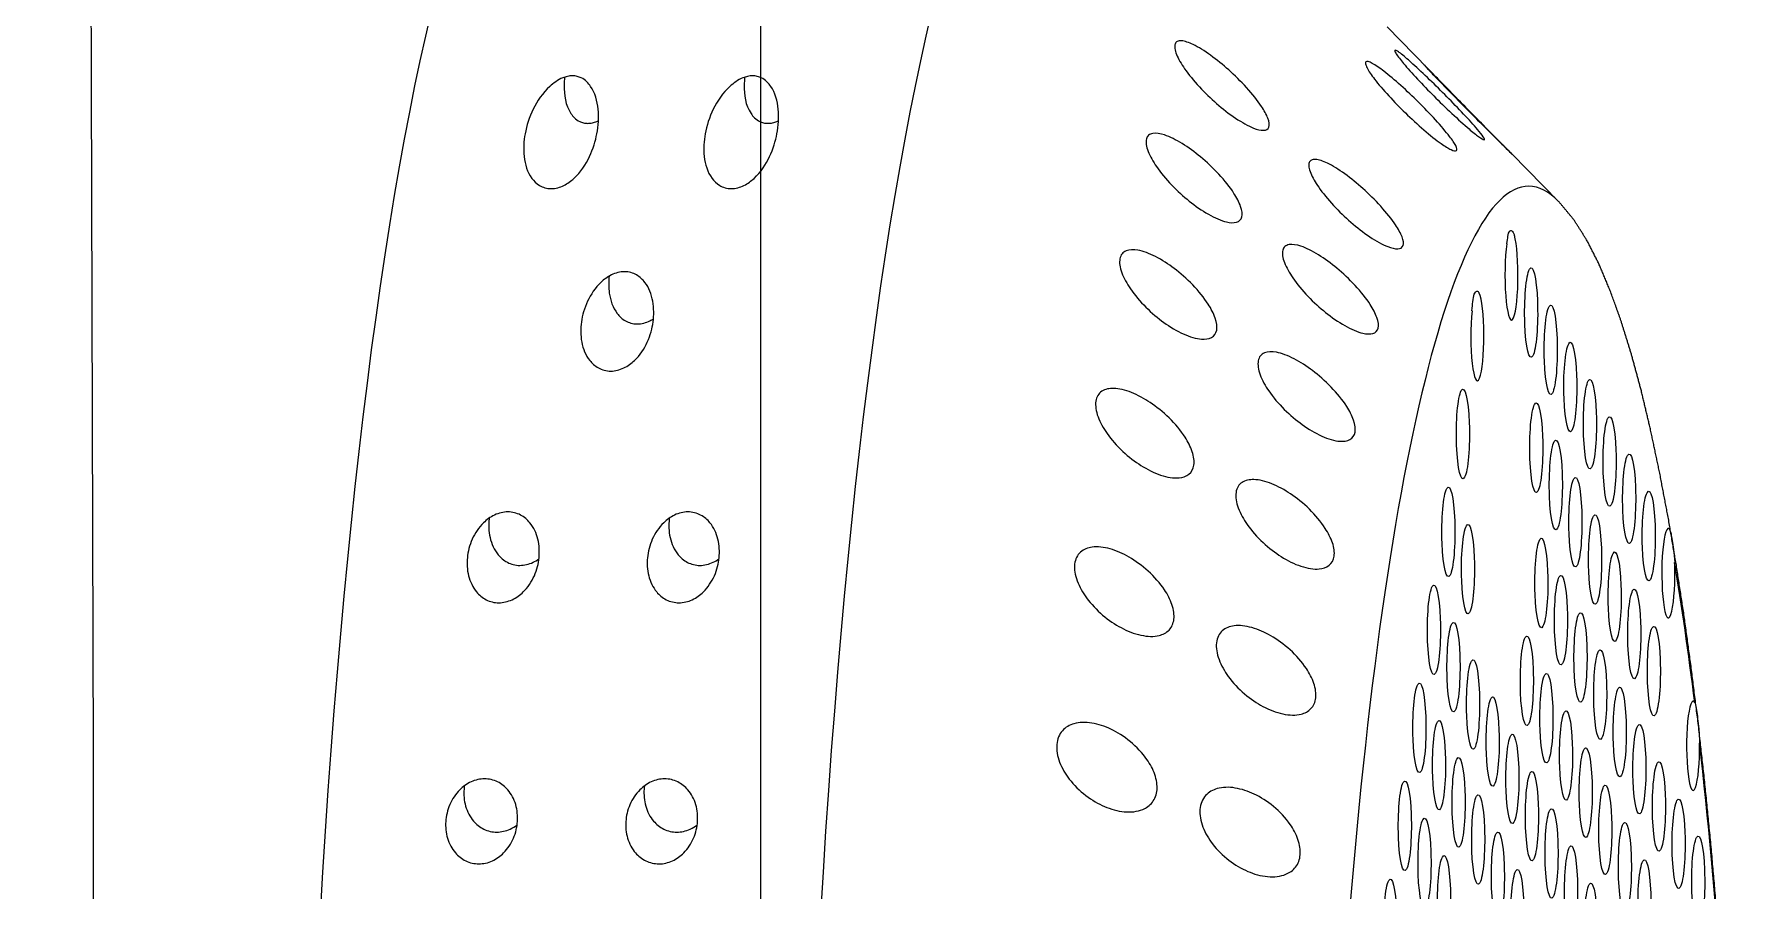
# Model space of a CAD drawing. Extents: x 398 to 509, y 623 to 780.
# Drawn here: x 423.106 to 424.849, y 690.344 to 691.215 of the extents above; entities that cross this region are included whole.
import ezdxf

# ---------------------------------------------------------------- set-up
doc = ezdxf.new("R2010")
doc.units = 0
doc.header["$MEASUREMENT"] = 0
doc.layers.add('1', color=4, linetype='Continuous')
doc.layers.add('JET', color=3, linetype='Continuous')

# ---------------------------------------------------------------- blocks, each defined once
blk = doc.blocks.new('SUCTION')
at = {"layer": '1'}
for p, q in [((-0.4728, -1.3603), (-0.4244, -1.408)), ((-0.3377, -1.4934), (-0.2956, -1.5349))]:
    blk.add_line(p, q, dxfattribs=at)
for centre, major_axis, start_param, end_param in [((0.5106, 0.0668), (-0.0289, 1.8748), 3.141593, 6.283185), ((0.0017, 0.059), (-0.0289, 1.8748), 3.141593, 6.283185), ((-0.4641, 0.0518), (-0.022, 1.427), 2.994561, 6.430217)]:
    blk.add_ellipse(centre, major_axis=major_axis, ratio=0.145722, start_param=start_param, end_param=end_param, dxfattribs=at)
at = {"layer": '1', "color": 3}
for centre, major_axis, start_param, end_param in [((-0.4786, 0.0515), (-0.0215, 1.3915), 1.410939, 2.237983), ((-0.5169, -0.6224), (0.0007, -0.0455), 0.253665, 6.53685), ((-0.313, -0.6234), (0.0007, -0.0455), 0.253665, 6.53685), ((-0.4421, -0.6353), (0.0007, -0.0455), 0.253665, 6.53685), ((-0.5711, -0.6471), (0.0007, -0.0455), 0.253665, 6.53685), ((-0.4963, -0.66), (0.0007, -0.0455), 0.253665, 6.53685), ((-0.3673, -0.6481), (0.0007, -0.0455), 0.253665, 6.53685), ((-0.6254, -0.6718), (0.0007, -0.0455), 0.253665, 6.53685), ((-0.4216, -0.6728), (0.0007, -0.0455), 0.253665, 6.53685), ((-0.5506, -0.6846), (0.0007, -0.0455), 0.253665, 6.53685), ((-0.3468, -0.6857), (0.0007, -0.0455), 0.253665, 6.53685), ((-0.6049, -0.7093), (0.0007, -0.0455), 0.253665, 6.53685), ((-0.4758, -0.6975), (0.0007, -0.0455), 0.253665, 6.53685), ((-0.401, -0.7104), (0.0007, -0.0455), 0.253665, 6.53685), ((-0.5301, -0.7222), (0.0007, -0.0455), 0.253665, 6.53685), ((-0.3262, -0.7232), (0.0007, -0.0455), 0.253665, 6.53685), ((-0.5843, -0.7469), (0.0007, -0.0455), 0.253665, 6.53685), ((-0.4553, -0.7351), (0.0007, -0.0455), 0.253665, 6.53685), ((-0.5096, -0.7598), (0.0007, -0.0455), 0.253665, 6.53685), ((-0.3805, -0.7479), (0.0007, -0.0455), 0.253665, 6.53685), ((-0.4348, -0.7726), (0.0007, -0.0455), 0.253665, 6.53685), ((-0.5638, -0.7845), (0.0007, -0.0455), 0.253665, 6.53685), ((-0.489, -0.7973), (0.0007, -0.0455), 0.253665, 6.53685), ((-0.36, -0.7855), (0.0007, -0.0455), 0.253665, 6.53685), ((-0.6181, -0.8091), (0.0007, -0.0455), 6.025162, 11.05551), ((-0.4142, -0.8102), (0.0007, -0.0455), 0.253665, 6.53685), ((-0.5433, -0.822), (0.0007, -0.0455), 0.253665, 6.53685), ((-0.4685, -0.8349), (0.0007, -0.0455), 0.253665, 6.53685), ((-0.3395, -0.823), (0.0007, -0.0455), 0.253665, 6.53685), ((-0.3937, -0.8477), (0.0007, -0.0455), 0.253665, 6.53685), ((-0.5228, -0.8596), (0.0007, -0.0455), 0.253665, 6.53685), ((-0.577, -0.8843), (0.0007, -0.0455), 0.253665, 6.53685), ((-0.448, -0.8724), (0.0007, -0.0455), 0.253665, 6.53685), ((-0.3732, -0.8853), (0.0007, -0.0455), 0.253665, 6.53685), ((-0.4786, 0.0515), (-0.0215, 1.3915), 2.276318, 2.419801), ((-0.5022, -0.8971), (0.0007, -0.0455), 0.253665, 6.53685), ((-0.5565, -0.9218), (0.0007, -0.0455), 0.253665, 6.53685), ((-0.4817, -0.9347), (0.0007, -0.0455), 0.253665, 6.53685), ((-0.3527, -0.9228), (0.0007, -0.0455), 0.253665, 6.53685), ((-0.536, -0.9594), (0.0007, -0.0455), 0.253665, 6.53685), ((-0.4612, -0.9722), (0.0007, -0.0455), 0.253665, 6.53685), ((-0.5902, -0.9841), (0.0007, -0.0455), 6.20698, 11.237328), ((-0.3864, -0.9851), (0.0007, -0.0455), 0.253665, 6.53685), ((-0.5155, -0.9969), (0.0007, -0.0455), 0.253665, 6.53685), ((-0.5697, -1.0216), (0.0007, -0.0455), 0.253665, 6.53685), ((-0.3659, -1.0226), (0.0007, -0.0455), 0.253665, 6.53685), ((-0.4949, -1.0345), (0.0007, -0.0455), 0.253665, 6.53685), ((-0.5492, -1.0592), (0.0007, -0.0455), 0.253665, 6.53685), ((-0.4744, -1.072), (0.0007, -0.0455), 0.253665, 6.53685), ((-0.5287, -1.0967), (0.0007, -0.0455), 0.253665, 6.53685), ((-0.4539, -1.1096), (0.0007, -0.0455), 0.253665, 6.53685), ((-0.3791, -1.1224), (0.0007, -0.0455), 0.253665, 6.53685), ((-0.5081, -1.1343), (0.0007, -0.0455), 0.253665, 6.53685), ((-0.4876, -1.1718), (0.0007, -0.0455), 0.253665, 6.53685), ((-0.4671, -1.2094), (0.0007, -0.0455), 0.253665, 6.53685), ((-0.3923, -1.2222), (0.0007, -0.0455), 0.970993, 6.001341), ((-0.4466, -1.2469), (0.0007, -0.0455), 0.253665, 6.53685), ((-0.426, -1.2845), (0.0007, -0.0455), 0.789174, 5.819522)]:
    blk.add_ellipse(centre, major_axis=major_axis, ratio=0.145722, start_param=start_param, end_param=end_param, dxfattribs=at)
at = {"layer": '1'}
blk.add_open_spline([(-0.6826, 0.2881), (-0.6831, 0.2145), (-0.6829, 0.1403), (-0.6822, 0.066), (-0.6809, -0.0084), (-0.679, -0.0826), (-0.6766, -0.1565), (-0.6736, -0.2298), (-0.67, -0.3023), (-0.6659, -0.3738), (-0.6613, -0.4441), (-0.6561, -0.513), (-0.6505, -0.5804), (-0.6443, -0.646), (-0.6377, -0.7097), (-0.6306, -0.7713), (-0.6231, -0.8306), (-0.6151, -0.8875), (-0.6068, -0.9418), (-0.598, -0.9934), (-0.5889, -1.0422), (-0.5794, -1.088), (-0.5696, -1.1307), (-0.5595, -1.1704), (-0.549, -1.2068), (-0.5381, -1.24), (-0.5268, -1.27), (-0.515, -1.2969), (-0.5024, -1.3208), (-0.4886, -1.3418), (-0.4728, -1.3603)], degree=1, dxfattribs=at)
at = {"layer": '1', "color": 3}
for points, knots in [([(-0.1671, -0.6745), (-0.1608, -0.6771), (-0.1542, -0.6808), (-0.1416, -0.6901), (-0.1357, -0.6957), (-0.127, -0.7068), (-0.1233, -0.7127), (-0.1196, -0.7219), (-0.1187, -0.725), (-0.1176, -0.731), (-0.1174, -0.734), (-0.1178, -0.7395), (-0.1184, -0.7421), (-0.1202, -0.7468), (-0.1215, -0.749), (-0.1262, -0.7544), (-0.1305, -0.7568), (-0.1402, -0.7597), (-0.1465, -0.76), (-0.1596, -0.758), (-0.1664, -0.7559), (-0.179, -0.7501), (-0.186, -0.7459), (-0.1989, -0.7356), (-0.2049, -0.7294), (-0.2128, -0.7183), (-0.2158, -0.7131), (-0.2197, -0.7024), (-0.2206, -0.6969), (-0.2199, -0.6874), (-0.2184, -0.683), (-0.2132, -0.6761), (-0.2097, -0.6737), (-0.2007, -0.6698), (-0.1942, -0.6689), (-0.1806, -0.67), (-0.1735, -0.6719), (-0.1671, -0.6745)], [0, 0, 0, 0, 0.023389, 0.023389, 0.0467779, 0.0467779, 0.0659746, 0.0659746, 0.0755729, 0.0755729, 0.0851712, 0.0851712, 0.0947696, 0.0947696, 0.1043679, 0.1043679, 0.1235645, 0.1235645, 0.1469535, 0.1469535, 0.1703425, 0.1703425, 0.1947513, 0.1947513, 0.2191601, 0.2191601, 0.2357472, 0.2357472, 0.2523342, 0.2523342, 0.2689213, 0.2689213, 0.2855084, 0.2855084, 0.3099172, 0.3099172, 0.334326, 0.334326, 0.334326, 0.334326]), ([(0.4272, -0.7594), (0.4227, -0.7594), (0.418, -0.7584), (0.4098, -0.7545), (0.4062, -0.7516), (0.3997, -0.7444), (0.3969, -0.7392), (0.3934, -0.728), (0.3928, -0.722), (0.3934, -0.711), (0.3946, -0.7051), (0.3992, -0.6939), (0.4025, -0.6886), (0.4097, -0.6812), (0.4136, -0.6782), (0.4224, -0.6741), (0.4271, -0.6729), (0.4362, -0.6728), (0.4409, -0.6738), (0.4492, -0.6776), (0.4528, -0.6805), (0.4593, -0.6877), (0.4622, -0.6929), (0.4657, -0.704), (0.4663, -0.7099), (0.4657, -0.7209), (0.4645, -0.7269), (0.4598, -0.7382), (0.4564, -0.7435), (0.4491, -0.751), (0.4452, -0.754), (0.4365, -0.7581), (0.4318, -0.7593), (0.4272, -0.7594)], [0, 0, 0, 0, 0.0137694, 0.0137694, 0.0275389, 0.0275389, 0.045875, 0.045875, 0.0642111, 0.0642111, 0.0822466, 0.0822466, 0.1002822, 0.1002822, 0.114005, 0.114005, 0.1277279, 0.1277279, 0.1414507, 0.1414507, 0.1551736, 0.1551736, 0.1732091, 0.1732091, 0.1912446, 0.1912446, 0.2095807, 0.2095807, 0.2279168, 0.2279168, 0.2416863, 0.2416863, 0.2554557, 0.2554557, 0.2554557, 0.2554557]), ([(0.6104, -0.7565), (0.6058, -0.7566), (0.6012, -0.7556), (0.5929, -0.7517), (0.5893, -0.7488), (0.5829, -0.7416), (0.58, -0.7364), (0.5766, -0.7252), (0.5759, -0.7192), (0.5765, -0.7082), (0.5777, -0.7022), (0.5823, -0.6911), (0.5857, -0.6858), (0.5929, -0.6784), (0.5968, -0.6754), (0.6055, -0.6712), (0.6103, -0.6701), (0.6193, -0.67), (0.624, -0.6709), (0.6323, -0.6748), (0.636, -0.6777), (0.6425, -0.6849), (0.6453, -0.6901), (0.6488, -0.7012), (0.6494, -0.7071), (0.6489, -0.7181), (0.6476, -0.7241), (0.6429, -0.7354), (0.6395, -0.7407), (0.6323, -0.7482), (0.6284, -0.7512), (0.6197, -0.7553), (0.6149, -0.7565), (0.6104, -0.7565)], [0, 0, 0, 0, 0.0137694, 0.0137694, 0.0275389, 0.0275389, 0.045875, 0.045875, 0.0642111, 0.0642111, 0.0822466, 0.0822466, 0.1002822, 0.1002822, 0.114005, 0.114005, 0.1277279, 0.1277279, 0.1414507, 0.1414507, 0.1551736, 0.1551736, 0.1732091, 0.1732091, 0.1912446, 0.1912446, 0.2095807, 0.2095807, 0.2279168, 0.2279168, 0.2416863, 0.2416863, 0.2554557, 0.2554557, 0.2554557, 0.2554557]), ([(0.4477, -0.7519), (0.4478, -0.7508), (0.4479, -0.7497), (0.4483, -0.7431), (0.4477, -0.737), (0.4443, -0.7257), (0.4415, -0.7204), (0.435, -0.7131), (0.4314, -0.7102), (0.4232, -0.7063), (0.4185, -0.7053), (0.4095, -0.7055), (0.4047, -0.7066), (0.3979, -0.7099), (0.3955, -0.7114), (0.3934, -0.7131)], [0.06228793, 0.06228793, 0.06228793, 0.06228793, 0.06587176, 0.06587176, 0.08466047, 0.08466047, 0.10344918, 0.10344918, 0.11715342, 0.11715342, 0.13085765, 0.13085765, 0.14456189, 0.14456189, 0.15250533, 0.15250533, 0.15250533, 0.15250533]), ([(0.6308, -0.749), (0.6309, -0.7479), (0.631, -0.7469), (0.6314, -0.7402), (0.6309, -0.7342), (0.6275, -0.7229), (0.6246, -0.7176), (0.6181, -0.7103), (0.6145, -0.7074), (0.6063, -0.7035), (0.6017, -0.7025), (0.5926, -0.7027), (0.5879, -0.7038), (0.581, -0.7071), (0.5787, -0.7086), (0.5765, -0.7102)], [0.06228793, 0.06228793, 0.06228793, 0.06228793, 0.06587176, 0.06587176, 0.08466047, 0.08466047, 0.10344918, 0.10344918, 0.11715342, 0.11715342, 0.13085765, 0.13085765, 0.14456189, 0.14456189, 0.15250533, 0.15250533, 0.15250533, 0.15250533]), ([(-0.0204, -0.7382), (-0.0142, -0.7408), (-0.0075, -0.7445), (0.0051, -0.7538), (0.011, -0.7594), (0.0197, -0.7705), (0.0234, -0.7764), (0.027, -0.7856), (0.0279, -0.7886), (0.029, -0.7947), (0.0292, -0.7976), (0.0288, -0.8032), (0.0282, -0.8058), (0.0264, -0.8105), (0.0251, -0.8126), (0.0204, -0.8181), (0.0162, -0.8205), (0.0065, -0.8234), (0.0002, -0.8236), (-0.0129, -0.8217), (-0.0197, -0.8196), (-0.0323, -0.8138), (-0.0393, -0.8096), (-0.0522, -0.7993), (-0.0582, -0.7931), (-0.0662, -0.782), (-0.0692, -0.7768), (-0.0731, -0.7661), (-0.074, -0.7606), (-0.0733, -0.7511), (-0.0717, -0.7467), (-0.0666, -0.7398), (-0.063, -0.7373), (-0.054, -0.7334), (-0.0475, -0.7326), (-0.0339, -0.7337), (-0.0268, -0.7356), (-0.0204, -0.7382)], [0, 0, 0, 0, 0.0233552, 0.0233552, 0.0467103, 0.0467103, 0.0658795, 0.0658795, 0.0754641, 0.0754641, 0.0850487, 0.0850487, 0.0946332, 0.0946332, 0.1042178, 0.1042178, 0.123387, 0.123387, 0.1467421, 0.1467421, 0.1700973, 0.1700973, 0.1945396, 0.1945396, 0.2189818, 0.2189818, 0.2355966, 0.2355966, 0.2522113, 0.2522113, 0.2688261, 0.2688261, 0.2854408, 0.2854408, 0.3098831, 0.3098831, 0.3343253, 0.3343253, 0.3343253, 0.3343253]), ([(-0.6191, -0.8532), (-0.6193, -0.8529), (-0.6194, -0.8525), (-0.6202, -0.8506), (-0.6206, -0.8483), (-0.6214, -0.8429), (-0.6218, -0.84), (-0.6227, -0.8336), (-0.6231, -0.83), (-0.6241, -0.8216), (-0.6245, -0.8168), (-0.6247, -0.812)], [-0.10333223, -0.10333223, -0.10333223, -0.10333223, -0.09981809, -0.09981809, -0.08531374, -0.08531374, -0.07331614, -0.07331614, -0.06095866, -0.06095866, -0.0463084, -0.0463084, -0.0463084, -0.0463084]), ([(-0.18, -0.8424), (-0.1739, -0.8455), (-0.1673, -0.8498), (-0.1548, -0.86), (-0.1491, -0.866), (-0.1405, -0.8774), (-0.137, -0.8833), (-0.1335, -0.8923), (-0.1326, -0.8953), (-0.1317, -0.901), (-0.1315, -0.9038), (-0.132, -0.9088), (-0.1327, -0.9112), (-0.1346, -0.9153), (-0.1359, -0.9171), (-0.1407, -0.9215), (-0.145, -0.9232), (-0.1548, -0.9246), (-0.1611, -0.924), (-0.1742, -0.9205), (-0.1809, -0.9176), (-0.1935, -0.9106), (-0.2003, -0.9059), (-0.2131, -0.8947), (-0.219, -0.8882), (-0.2267, -0.877), (-0.2296, -0.8718), (-0.2333, -0.8614), (-0.234, -0.8563), (-0.2332, -0.8475), (-0.2315, -0.8437), (-0.2262, -0.838), (-0.2227, -0.8361), (-0.2136, -0.8336), (-0.2071, -0.8337), (-0.1935, -0.8364), (-0.1865, -0.8391), (-0.18, -0.8424)], [0, 0, 0, 0, 0.023389, 0.023389, 0.0467779, 0.0467779, 0.0659746, 0.0659746, 0.0755729, 0.0755729, 0.0851712, 0.0851712, 0.0947696, 0.0947696, 0.1043679, 0.1043679, 0.1235645, 0.1235645, 0.1469535, 0.1469535, 0.1703425, 0.1703425, 0.1947513, 0.1947513, 0.2191601, 0.2191601, 0.2357472, 0.2357472, 0.2523342, 0.2523342, 0.2689213, 0.2689213, 0.2855084, 0.2855084, 0.3099172, 0.3099172, 0.334326, 0.334326, 0.334326, 0.334326]), ([(-0.0345, -0.9202), (-0.0283, -0.9233), (-0.0217, -0.9276), (-0.0094, -0.9378), (-0.0036, -0.9438), (0.0049, -0.9552), (0.0085, -0.9611), (0.012, -0.9701), (0.0128, -0.973), (0.0138, -0.9788), (0.0139, -0.9815), (0.0134, -0.9866), (0.0128, -0.9889), (0.0108, -0.993), (0.0095, -0.9948), (0.0047, -0.9993), (0.0004, -1.0009), (-0.0093, -1.0023), (-0.0156, -1.0018), (-0.0287, -0.9983), (-0.0354, -0.9954), (-0.048, -0.9884), (-0.0548, -0.9837), (-0.0676, -0.9725), (-0.0735, -0.966), (-0.0812, -0.9548), (-0.0841, -0.9495), (-0.0878, -0.9392), (-0.0886, -0.934), (-0.0877, -0.9253), (-0.0861, -0.9214), (-0.0808, -0.9157), (-0.0772, -0.9138), (-0.0681, -0.9114), (-0.0616, -0.9115), (-0.048, -0.9142), (-0.0409, -0.9169), (-0.0345, -0.9202)], [0, 0, 0, 0, 0.0233552, 0.0233552, 0.0467103, 0.0467103, 0.0658795, 0.0658795, 0.0754641, 0.0754641, 0.0850487, 0.0850487, 0.0946332, 0.0946332, 0.1042178, 0.1042178, 0.123387, 0.123387, 0.1467421, 0.1467421, 0.1700973, 0.1700973, 0.1945396, 0.1945396, 0.2189818, 0.2189818, 0.2355966, 0.2355966, 0.2522113, 0.2522113, 0.2688261, 0.2688261, 0.2854408, 0.2854408, 0.3098831, 0.3098831, 0.3343253, 0.3343253, 0.3343253, 0.3343253]), ([(0.4077, -1.031), (0.4054, -1.0311), (0.4032, -1.0308), (0.3988, -1.0298), (0.3967, -1.029), (0.3909, -1.0261), (0.3876, -1.0233), (0.3812, -1.0156), (0.3784, -1.0099), (0.3752, -0.9976), (0.3748, -0.9911), (0.3757, -0.9792), (0.3772, -0.9727), (0.3824, -0.9605), (0.3861, -0.9547), (0.3938, -0.9469), (0.3977, -0.9439), (0.4062, -0.9398), (0.4109, -0.9386), (0.4199, -0.9385), (0.4244, -0.9395), (0.4323, -0.9434), (0.4357, -0.9462), (0.4422, -0.9538), (0.445, -0.9595), (0.4483, -0.9716), (0.4487, -0.978), (0.4477, -0.9899), (0.4462, -0.9965), (0.4408, -1.0089), (0.437, -1.0148), (0.4292, -1.0226), (0.4254, -1.0255), (0.4191, -1.0287), (0.4168, -1.0295), (0.4123, -1.0307), (0.41, -1.031), (0.4077, -1.031)], [0, 0, 0, 0, 0.0068896, 0.0068896, 0.0137791, 0.0137791, 0.0275583, 0.0275583, 0.0493984, 0.0493984, 0.0712384, 0.0712384, 0.0924883, 0.0924883, 0.1137382, 0.1137382, 0.1274079, 0.1274079, 0.1410777, 0.1410777, 0.1547474, 0.1547474, 0.1684171, 0.1684171, 0.189667, 0.189667, 0.2109169, 0.2109169, 0.2327569, 0.2327569, 0.254597, 0.254597, 0.2683762, 0.2683762, 0.2752657, 0.2752657, 0.2821553, 0.2821553, 0.2821553, 0.2821553]), ([(0.5908, -1.0282), (0.5886, -1.0282), (0.5863, -1.028), (0.582, -1.027), (0.5799, -1.0262), (0.574, -1.0233), (0.5708, -1.0204), (0.5643, -1.0128), (0.5615, -1.007), (0.5583, -0.9948), (0.5579, -0.9882), (0.5589, -0.9763), (0.5603, -0.9699), (0.5655, -0.9577), (0.5692, -0.9518), (0.577, -0.944), (0.5808, -0.9411), (0.5893, -0.937), (0.594, -0.9358), (0.603, -0.9356), (0.6076, -0.9367), (0.6155, -0.9406), (0.6188, -0.9434), (0.6254, -0.951), (0.6282, -0.9567), (0.6314, -0.9688), (0.6318, -0.9752), (0.6308, -0.9871), (0.6293, -0.9937), (0.624, -1.0061), (0.6202, -1.012), (0.6124, -1.0198), (0.6086, -1.0227), (0.6022, -1.0259), (0.6, -1.0267), (0.5954, -1.0278), (0.5931, -1.0282), (0.5908, -1.0282)], [0, 0, 0, 0, 0.0068896, 0.0068896, 0.0137791, 0.0137791, 0.0275583, 0.0275583, 0.0493984, 0.0493984, 0.0712384, 0.0712384, 0.0924883, 0.0924883, 0.1137382, 0.1137382, 0.1274079, 0.1274079, 0.1410777, 0.1410777, 0.1547474, 0.1547474, 0.1684171, 0.1684171, 0.189667, 0.189667, 0.2109169, 0.2109169, 0.2327569, 0.2327569, 0.254597, 0.254597, 0.2683762, 0.2683762, 0.2752657, 0.2752657, 0.2821553, 0.2821553, 0.2821553, 0.2821553]), ([(0.6097, -1.0216), (0.6097, -1.0213), (0.6098, -1.0211), (0.6104, -1.0147), (0.6101, -1.0081), (0.607, -0.9955), (0.6042, -0.9894), (0.5976, -0.9817), (0.5944, -0.9789), (0.5886, -0.976), (0.5866, -0.9752), (0.5823, -0.9742), (0.58, -0.974), (0.5755, -0.9741), (0.5732, -0.9744), (0.5687, -0.9755), (0.5665, -0.9763), (0.5623, -0.9784), (0.5603, -0.9796), (0.5585, -0.9809)], [0.07451048, 0.07451048, 0.07451048, 0.07451048, 0.0754781, 0.0754781, 0.09854089, 0.09854089, 0.12160367, 0.12160367, 0.13525987, 0.13525987, 0.14208797, 0.14208797, 0.14891607, 0.14891607, 0.15574416, 0.15574416, 0.16257226, 0.16257226, 0.16931395, 0.16931395, 0.16931395, 0.16931395]), ([(-0.1963, -0.9949), (-0.1902, -0.9986), (-0.1837, -1.0034), (-0.1714, -1.0144), (-0.1658, -1.0206), (-0.1575, -1.0321), (-0.154, -1.038), (-0.1507, -1.0465), (-0.1499, -1.0494), (-0.1491, -1.0547), (-0.149, -1.0572), (-0.1496, -1.0617), (-0.1503, -1.0637), (-0.1523, -1.0672), (-0.1536, -1.0686), (-0.1585, -1.0719), (-0.1629, -1.0728), (-0.1727, -1.0727), (-0.179, -1.0713), (-0.192, -1.0663), (-0.1987, -1.0627), (-0.2111, -1.0547), (-0.2179, -1.0495), (-0.2304, -1.0376), (-0.2361, -1.031), (-0.2436, -1.0197), (-0.2464, -1.0146), (-0.2499, -1.0048), (-0.2506, -1), (-0.2496, -0.9922), (-0.2478, -0.989), (-0.2424, -0.9846), (-0.2388, -0.9834), (-0.2297, -0.9824), (-0.2232, -0.9833), (-0.2097, -0.9876), (-0.2027, -0.991), (-0.1963, -0.9949)], [0, 0, 0, 0, 0.023389, 0.023389, 0.0467779, 0.0467779, 0.0659746, 0.0659746, 0.0755729, 0.0755729, 0.0851712, 0.0851712, 0.0947696, 0.0947696, 0.1043679, 0.1043679, 0.1235645, 0.1235645, 0.1469535, 0.1469535, 0.1703425, 0.1703425, 0.1947513, 0.1947513, 0.2191601, 0.2191601, 0.2357472, 0.2357472, 0.2523342, 0.2523342, 0.2689213, 0.2689213, 0.2855084, 0.2855084, 0.3099172, 0.3099172, 0.334326, 0.334326, 0.334326, 0.334326]), ([(0.4266, -1.0244), (0.4266, -1.0242), (0.4266, -1.0239), (0.4272, -1.0176), (0.427, -1.0109), (0.4239, -0.9983), (0.4211, -0.9923), (0.4145, -0.9845), (0.4113, -0.9817), (0.4055, -0.9788), (0.4034, -0.9781), (0.3991, -0.9771), (0.3969, -0.9768), (0.3924, -0.9769), (0.3901, -0.9772), (0.3856, -0.9783), (0.3833, -0.9792), (0.3792, -0.9812), (0.3772, -0.9824), (0.3754, -0.9838)], [0.07451048, 0.07451048, 0.07451048, 0.07451048, 0.0754781, 0.0754781, 0.09854089, 0.09854089, 0.12160367, 0.12160367, 0.13525987, 0.13525987, 0.14208797, 0.14208797, 0.14891607, 0.14891607, 0.15574416, 0.15574416, 0.16257226, 0.16257226, 0.16931395, 0.16931395, 0.16931395, 0.16931395]), ([(-0.5901, -1.0294), (-0.5903, -1.0293), (-0.5906, -1.029), (-0.5913, -1.0278), (-0.5918, -1.0262), (-0.5927, -1.0222), (-0.5931, -1.02), (-0.5941, -1.0147), (-0.5946, -1.0117), (-0.5957, -1.0042), (-0.5963, -0.9998), (-0.5965, -0.9951)], [-0.10333581, -0.10333581, -0.10333581, -0.10333581, -0.09774084, -0.09774084, -0.08402044, -0.08402044, -0.07264257, -0.07264257, -0.06085918, -0.06085918, -0.04630941, -0.04630941, -0.04630941, -0.04630941]), ([(-0.0522, -1.0854), (-0.0461, -1.0891), (-0.0396, -1.0939), (-0.0274, -1.1049), (-0.0217, -1.1111), (-0.0135, -1.1226), (-0.01, -1.1285), (-0.0067, -1.137), (-0.0059, -1.1398), (-0.0051, -1.1452), (-0.005, -1.1477), (-0.0056, -1.1522), (-0.0063, -1.1542), (-0.0083, -1.1576), (-0.0096, -1.1591), (-0.0145, -1.1624), (-0.0189, -1.1633), (-0.0286, -1.1632), (-0.0349, -1.1618), (-0.0479, -1.1568), (-0.0546, -1.1533), (-0.067, -1.1452), (-0.0738, -1.14), (-0.0864, -1.1281), (-0.0921, -1.1215), (-0.0996, -1.1102), (-0.1024, -1.1051), (-0.1059, -1.0952), (-0.1066, -1.0905), (-0.1056, -1.0827), (-0.1038, -1.0794), (-0.0984, -1.075), (-0.0948, -1.0738), (-0.0857, -1.0728), (-0.0792, -1.0738), (-0.0656, -1.0781), (-0.0586, -1.0815), (-0.0522, -1.0854)], [0, 0, 0, 0, 0.0233552, 0.0233552, 0.0467103, 0.0467103, 0.0658795, 0.0658795, 0.0754641, 0.0754641, 0.0850487, 0.0850487, 0.0946332, 0.0946332, 0.1042178, 0.1042178, 0.123387, 0.123387, 0.1467421, 0.1467421, 0.1700973, 0.1700973, 0.1945396, 0.1945396, 0.2189818, 0.2189818, 0.2355966, 0.2355966, 0.2522113, 0.2522113, 0.2688261, 0.2688261, 0.2854408, 0.2854408, 0.3098831, 0.3098831, 0.3343253, 0.3343253, 0.3343253, 0.3343253]), ([(-0.2156, -1.1294), (-0.2095, -1.1336), (-0.2031, -1.1388), (-0.1911, -1.1504), (-0.1855, -1.1568), (-0.1775, -1.1682), (-0.1741, -1.1739), (-0.171, -1.182), (-0.1703, -1.1846), (-0.1695, -1.1894), (-0.1695, -1.1916), (-0.1702, -1.1955), (-0.1709, -1.1972), (-0.173, -1.1999), (-0.1744, -1.2009), (-0.1793, -1.2031), (-0.1837, -1.2032), (-0.1935, -1.2016), (-0.1998, -1.1993), (-0.2127, -1.1929), (-0.2193, -1.1888), (-0.2316, -1.1798), (-0.2382, -1.1742), (-0.2505, -1.1618), (-0.2562, -1.1551), (-0.2634, -1.1442), (-0.2661, -1.1392), (-0.2694, -1.13), (-0.27, -1.1258), (-0.2688, -1.1191), (-0.267, -1.1165), (-0.2615, -1.1134), (-0.2579, -1.1129), (-0.2488, -1.1134), (-0.2423, -1.1152), (-0.2288, -1.121), (-0.2219, -1.1251), (-0.2156, -1.1294)], [0, 0, 0, 0, 0.023389, 0.023389, 0.0467779, 0.0467779, 0.0659746, 0.0659746, 0.0755729, 0.0755729, 0.0851712, 0.0851712, 0.0947696, 0.0947696, 0.1043679, 0.1043679, 0.1235645, 0.1235645, 0.1469535, 0.1469535, 0.1703425, 0.1703425, 0.1947513, 0.1947513, 0.2191601, 0.2191601, 0.2357472, 0.2357472, 0.2523342, 0.2523342, 0.2689213, 0.2689213, 0.2855084, 0.2855084, 0.3099172, 0.3099172, 0.334326, 0.334326, 0.334326, 0.334326]), ([(0.476, -1.2742), (0.4737, -1.2742), (0.4715, -1.2739), (0.4674, -1.2729), (0.4655, -1.2721), (0.4602, -1.2691), (0.4573, -1.2664), (0.4508, -1.2582), (0.4482, -1.2516), (0.4454, -1.2376), (0.4453, -1.2303), (0.4469, -1.2171), (0.4487, -1.2099), (0.4547, -1.1962), (0.4589, -1.1895), (0.4675, -1.1812), (0.4711, -1.1784), (0.4773, -1.1753), (0.4795, -1.1745), (0.4839, -1.1733), (0.4862, -1.173), (0.4907, -1.1729), (0.4929, -1.1732), (0.4971, -1.1742), (0.4991, -1.175), (0.5046, -1.1779), (0.5076, -1.1806), (0.5143, -1.1887), (0.517, -1.1952), (0.5198, -1.2089), (0.5198, -1.2159), (0.5182, -1.2292), (0.5163, -1.2365), (0.5099, -1.2506), (0.5056, -1.2574), (0.4969, -1.2658), (0.4934, -1.2686), (0.4872, -1.2717), (0.4851, -1.2726), (0.4806, -1.2738), (0.4784, -1.2741), (0.476, -1.2742)], [0, 0, 0, 0, 0.0069864, 0.0069864, 0.0139728, 0.0139728, 0.0279456, 0.0279456, 0.0559253, 0.0559253, 0.0839051, 0.0839051, 0.1105409, 0.1105409, 0.1371767, 0.1371767, 0.1508496, 0.1508496, 0.1576861, 0.1576861, 0.1645225, 0.1645225, 0.171359, 0.171359, 0.1781955, 0.1781955, 0.1918684, 0.1918684, 0.2185042, 0.2185042, 0.24514, 0.24514, 0.2731197, 0.2731197, 0.3010995, 0.3010995, 0.3150723, 0.3150723, 0.3220587, 0.3220587, 0.3290451, 0.3290451, 0.3290451, 0.3290451]), ([(-0.0732, -1.2311), (-0.0672, -1.2353), (-0.0607, -1.2405), (-0.0488, -1.2521), (-0.0432, -1.2584), (-0.0352, -1.2698), (-0.0318, -1.2755), (-0.0287, -1.2836), (-0.028, -1.2862), (-0.0272, -1.291), (-0.0272, -1.2932), (-0.0279, -1.2971), (-0.0286, -1.2987), (-0.0307, -1.3015), (-0.0321, -1.3025), (-0.037, -1.3047), (-0.0414, -1.3048), (-0.0511, -1.3032), (-0.0574, -1.301), (-0.0703, -1.2946), (-0.0769, -1.2904), (-0.0892, -1.2815), (-0.0959, -1.2758), (-0.1082, -1.2635), (-0.1138, -1.2568), (-0.1211, -1.2458), (-0.1238, -1.2409), (-0.1271, -1.2317), (-0.1277, -1.2274), (-0.1265, -1.2207), (-0.1247, -1.2181), (-0.1192, -1.215), (-0.1156, -1.2145), (-0.1064, -1.215), (-0.0999, -1.2168), (-0.0865, -1.2227), (-0.0795, -1.2267), (-0.0732, -1.2311)], [0, 0, 0, 0, 0.0233552, 0.0233552, 0.0467103, 0.0467103, 0.0658795, 0.0658795, 0.0754641, 0.0754641, 0.0850487, 0.0850487, 0.0946332, 0.0946332, 0.1042178, 0.1042178, 0.123387, 0.123387, 0.1467421, 0.1467421, 0.1700973, 0.1700973, 0.1945396, 0.1945396, 0.2189818, 0.2189818, 0.2355966, 0.2355966, 0.2522113, 0.2522113, 0.2688261, 0.2688261, 0.2854408, 0.2854408, 0.3098831, 0.3098831, 0.3343253, 0.3343253, 0.3343253, 0.3343253]), ([(-0.2375, -1.2438), (-0.2316, -1.2484), (-0.2252, -1.2539), (-0.2135, -1.2659), (-0.208, -1.2723), (-0.2002, -1.2834), (-0.1969, -1.2888), (-0.194, -1.2962), (-0.1933, -1.2986), (-0.1926, -1.3028), (-0.1926, -1.3047), (-0.1934, -1.3079), (-0.1942, -1.3092), (-0.1963, -1.3111), (-0.1977, -1.3118), (-0.2027, -1.3127), (-0.2071, -1.3121), (-0.2169, -1.309), (-0.2231, -1.306), (-0.2359, -1.2983), (-0.2425, -1.2936), (-0.2545, -1.2838), (-0.2611, -1.2779), (-0.2732, -1.2653), (-0.2787, -1.2587), (-0.2857, -1.2481), (-0.2883, -1.2435), (-0.2914, -1.2351), (-0.2919, -1.2314), (-0.2906, -1.2259), (-0.2888, -1.224), (-0.2832, -1.2223), (-0.2796, -1.2225), (-0.2704, -1.2244), (-0.264, -1.2271), (-0.2506, -1.2344), (-0.2437, -1.239), (-0.2375, -1.2438)], [0, 0, 0, 0, 0.023389, 0.023389, 0.0467779, 0.0467779, 0.0659746, 0.0659746, 0.0755729, 0.0755729, 0.0851712, 0.0851712, 0.0947696, 0.0947696, 0.1043679, 0.1043679, 0.1235645, 0.1235645, 0.1469535, 0.1469535, 0.1703425, 0.1703425, 0.1947513, 0.1947513, 0.2191601, 0.2191601, 0.2357472, 0.2357472, 0.2523342, 0.2523342, 0.2689213, 0.2689213, 0.2855084, 0.2855084, 0.3099172, 0.3099172, 0.334326, 0.334326, 0.334326, 0.334326]), ([(0.4916, -1.2694), (0.4921, -1.2638), (0.492, -1.2579), (0.4899, -1.2447), (0.4874, -1.2375), (0.4806, -1.2289), (0.4778, -1.2262), (0.4726, -1.2234), (0.4707, -1.2226), (0.4667, -1.2215), (0.4645, -1.2213), (0.46, -1.2213), (0.4577, -1.2217), (0.4534, -1.2229), (0.4513, -1.2237), (0.4481, -1.2253), (0.4469, -1.226), (0.4458, -1.2267)], [0.1031187, 0.1031187, 0.1031187, 0.1031187, 0.1276978, 0.1276978, 0.1593765, 0.1593765, 0.1731128, 0.1731128, 0.179981, 0.179981, 0.1868491, 0.1868491, 0.1937173, 0.1937173, 0.2005854, 0.2005854, 0.2047116, 0.2047116, 0.2047116, 0.2047116]), ([(-0.3864, -1.2478), (-0.3867, -1.2512), (-0.3869, -1.2543), (-0.3875, -1.2602), (-0.3879, -1.2627), (-0.3891, -1.2663), (-0.39, -1.2674), (-0.3918, -1.2679), (-0.3927, -1.2674), (-0.3935, -1.266)], [-0.10334717, -0.10334717, -0.10334717, -0.10334717, -0.09099542, -0.09099542, -0.07615637, -0.07615637, -0.06155718, -0.06155718, -0.04630625, -0.04630625, -0.04630625, -0.04630625]), ([(-0.4208, -1.3165), (-0.4212, -1.3194), (-0.4215, -1.3219), (-0.4222, -1.3264), (-0.4227, -1.3282), (-0.4241, -1.3301), (-0.4249, -1.3302), (-0.4267, -1.329), (-0.4277, -1.3275), (-0.4284, -1.3252)], [-0.10334717, -0.10334717, -0.10334717, -0.10334717, -0.09099542, -0.09099542, -0.07615637, -0.07615637, -0.06155718, -0.06155718, -0.04630625, -0.04630625, -0.04630625, -0.04630625]), ([(-0.2618, -1.3359), (-0.2559, -1.3409), (-0.2497, -1.3467), (-0.2382, -1.3587), (-0.2328, -1.365), (-0.2252, -1.3757), (-0.2221, -1.3808), (-0.2193, -1.3874), (-0.2186, -1.3895), (-0.218, -1.393), (-0.2181, -1.3946), (-0.2189, -1.397), (-0.2197, -1.3979), (-0.2219, -1.399), (-0.2233, -1.3993), (-0.2283, -1.399), (-0.2327, -1.3976), (-0.2424, -1.393), (-0.2486, -1.3893), (-0.2613, -1.3804), (-0.2677, -1.3753), (-0.2796, -1.365), (-0.2861, -1.3588), (-0.2979, -1.3462), (-0.3033, -1.3397), (-0.3101, -1.3298), (-0.3126, -1.3255), (-0.3156, -1.3181), (-0.316, -1.315), (-0.3146, -1.3108), (-0.3127, -1.3096), (-0.3071, -1.3094), (-0.3034, -1.3102), (-0.2943, -1.3137), (-0.2879, -1.3171), (-0.2747, -1.3256), (-0.2679, -1.3308), (-0.2618, -1.3359)], [0, 0, 0, 0, 0.023389, 0.023389, 0.0467779, 0.0467779, 0.0659746, 0.0659746, 0.0755729, 0.0755729, 0.0851712, 0.0851712, 0.0947696, 0.0947696, 0.1043679, 0.1043679, 0.1235645, 0.1235645, 0.1469535, 0.1469535, 0.1703425, 0.1703425, 0.1947513, 0.1947513, 0.2191601, 0.2191601, 0.2357472, 0.2357472, 0.2523342, 0.2523342, 0.2689213, 0.2689213, 0.2855084, 0.2855084, 0.3099172, 0.3099172, 0.334326, 0.334326, 0.334326, 0.334326]), ([(-0.0971, -1.3548), (-0.0912, -1.3594), (-0.0848, -1.365), (-0.0731, -1.3769), (-0.0676, -1.3833), (-0.0598, -1.3943), (-0.0566, -1.3998), (-0.0536, -1.4072), (-0.0529, -1.4096), (-0.0522, -1.4138), (-0.0523, -1.4157), (-0.053, -1.4188), (-0.0538, -1.4201), (-0.0559, -1.4221), (-0.0573, -1.4227), (-0.0623, -1.4237), (-0.0667, -1.423), (-0.0765, -1.4199), (-0.0827, -1.4169), (-0.0955, -1.4093), (-0.102, -1.4046), (-0.1141, -1.3949), (-0.1207, -1.3889), (-0.1328, -1.3763), (-0.1383, -1.3697), (-0.1454, -1.3591), (-0.1479, -1.3544), (-0.1511, -1.3461), (-0.1516, -1.3423), (-0.1503, -1.3368), (-0.1484, -1.3349), (-0.1428, -1.3332), (-0.1392, -1.3334), (-0.13, -1.3354), (-0.1236, -1.3381), (-0.1102, -1.3454), (-0.1033, -1.35), (-0.0971, -1.3548)], [0, 0, 0, 0, 0.0233552, 0.0233552, 0.0467103, 0.0467103, 0.0658795, 0.0658795, 0.0754641, 0.0754641, 0.0850487, 0.0850487, 0.0946332, 0.0946332, 0.1042178, 0.1042178, 0.123387, 0.123387, 0.1467421, 0.1467421, 0.1700973, 0.1700973, 0.1945396, 0.1945396, 0.2189818, 0.2189818, 0.2355966, 0.2355966, 0.2522113, 0.2522113, 0.2688261, 0.2688261, 0.2854408, 0.2854408, 0.3098831, 0.3098831, 0.3343253, 0.3343253, 0.3343253, 0.3343253]), ([(0.532, -1.4724), (0.5304, -1.4725), (0.5287, -1.4723), (0.5257, -1.4716), (0.5243, -1.4711), (0.5187, -1.4685), (0.5155, -1.4651), (0.504, -1.4487), (0.5035, -1.4301), (0.5075, -1.4067), (0.5098, -1.3986), (0.517, -1.3827), (0.5219, -1.3748), (0.5317, -1.3656), (0.5351, -1.3629), (0.541, -1.3599), (0.543, -1.3591), (0.5473, -1.3579), (0.5496, -1.3575), (0.5541, -1.3574), (0.5563, -1.3577), (0.5602, -1.3588), (0.5621, -1.3596), (0.567, -1.3624), (0.5696, -1.365), (0.5765, -1.374), (0.5789, -1.3817), (0.5809, -1.3975), (0.5805, -1.4056), (0.5765, -1.429), (0.5692, -1.4476), (0.5515, -1.4645), (0.5469, -1.4681), (0.5403, -1.4709), (0.5387, -1.4714), (0.5354, -1.4722), (0.5336, -1.4724), (0.532, -1.4724)], [0, 0, 0, 0, 0.004866, 0.004866, 0.009732, 0.009732, 0.0279202, 0.0279202, 0.1064516, 0.1064516, 0.1420303, 0.1420303, 0.1776091, 0.1776091, 0.1914434, 0.1914434, 0.1983605, 0.1983605, 0.2052777, 0.2052777, 0.2121948, 0.2121948, 0.219112, 0.219112, 0.2329463, 0.2329463, 0.268525, 0.268525, 0.3041037, 0.3041037, 0.3826351, 0.3826351, 0.4008234, 0.4008234, 0.4056894, 0.4056894, 0.4105553, 0.4105553, 0.4105553, 0.4105553]), ([(0.3489, -1.4753), (0.3473, -1.4753), (0.3456, -1.4751), (0.3425, -1.4744), (0.3411, -1.4739), (0.3356, -1.4714), (0.3323, -1.4679), (0.3209, -1.4515), (0.3204, -1.4329), (0.3244, -1.4095), (0.3267, -1.4014), (0.3339, -1.3855), (0.3387, -1.3777), (0.3485, -1.3684), (0.352, -1.3657), (0.3578, -1.3627), (0.3599, -1.3619), (0.3642, -1.3607), (0.3664, -1.3603), (0.371, -1.3603), (0.3731, -1.3606), (0.3771, -1.3616), (0.3789, -1.3624), (0.3839, -1.3653), (0.3865, -1.3678), (0.3934, -1.3768), (0.3957, -1.3846), (0.3978, -1.4003), (0.3973, -1.4084), (0.3933, -1.4318), (0.3861, -1.4505), (0.3683, -1.4674), (0.3637, -1.4709), (0.3572, -1.4737), (0.3556, -1.4742), (0.3522, -1.475), (0.3505, -1.4752), (0.3489, -1.4753)], [0, 0, 0, 0, 0.004866, 0.004866, 0.009732, 0.009732, 0.0279202, 0.0279202, 0.1064516, 0.1064516, 0.1420303, 0.1420303, 0.1776091, 0.1776091, 0.1914434, 0.1914434, 0.1983605, 0.1983605, 0.2052777, 0.2052777, 0.2121948, 0.2121948, 0.219112, 0.219112, 0.2329463, 0.2329463, 0.268525, 0.268525, 0.3041037, 0.3041037, 0.3826351, 0.3826351, 0.4008234, 0.4008234, 0.4056894, 0.4056894, 0.4105553, 0.4105553, 0.4105553, 0.4105553]), ([(-0.3156, -1.4478), (-0.3099, -1.4531), (-0.3039, -1.4591), (-0.2928, -1.4708), (-0.2877, -1.4766), (-0.2805, -1.4858), (-0.2776, -1.4899), (-0.275, -1.4946), (-0.2745, -1.496), (-0.274, -1.4981), (-0.2741, -1.4988), (-0.275, -1.4996), (-0.2758, -1.4997), (-0.2781, -1.4991), (-0.2795, -1.4985), (-0.2845, -1.4959), (-0.2888, -1.493), (-0.2983, -1.4859), (-0.3044, -1.4809), (-0.3167, -1.4702), (-0.3229, -1.4645), (-0.3344, -1.4535), (-0.3406, -1.4473), (-0.352, -1.4352), (-0.3571, -1.4294), (-0.3636, -1.4212), (-0.3659, -1.4179), (-0.3686, -1.4128), (-0.3689, -1.411), (-0.3673, -1.4096), (-0.3654, -1.41), (-0.3598, -1.4125), (-0.3562, -1.4147), (-0.3472, -1.4208), (-0.3409, -1.4256), (-0.3281, -1.4363), (-0.3215, -1.4422), (-0.3156, -1.4478)], [0, 0, 0, 0, 0.023389, 0.023389, 0.0467779, 0.0467779, 0.0659746, 0.0659746, 0.0755729, 0.0755729, 0.0851712, 0.0851712, 0.0947696, 0.0947696, 0.1043679, 0.1043679, 0.1235645, 0.1235645, 0.1469535, 0.1469535, 0.1703425, 0.1703425, 0.1947513, 0.1947513, 0.2191601, 0.2191601, 0.2357472, 0.2357472, 0.2523342, 0.2523342, 0.2689213, 0.2689213, 0.2855084, 0.2855084, 0.3099172, 0.3099172, 0.334326, 0.334326, 0.334326, 0.334326]), ([(-0.3442, -1.4655), (-0.3386, -1.4709), (-0.3327, -1.4768), (-0.3218, -1.4881), (-0.3169, -1.4935), (-0.3098, -1.5017), (-0.307, -1.5052), (-0.3045, -1.5089), (-0.304, -1.5098), (-0.3036, -1.5111), (-0.3037, -1.5114), (-0.3047, -1.5114), (-0.3055, -1.511), (-0.3077, -1.5097), (-0.3091, -1.5087), (-0.3141, -1.5049), (-0.3183, -1.5013), (-0.3277, -1.4931), (-0.3337, -1.4876), (-0.3457, -1.4763), (-0.3519, -1.4704), (-0.3632, -1.4593), (-0.3693, -1.4533), (-0.3803, -1.4418), (-0.3854, -1.4365), (-0.3917, -1.4293), (-0.3939, -1.4266), (-0.3965, -1.4228), (-0.3968, -1.4218), (-0.3952, -1.4218), (-0.3932, -1.4229), (-0.3877, -1.4268), (-0.3841, -1.4296), (-0.3753, -1.4369), (-0.3691, -1.4423), (-0.3564, -1.4538), (-0.35, -1.4599), (-0.3442, -1.4655)], [0, 0, 0, 0, 0.023389, 0.023389, 0.0467779, 0.0467779, 0.0659746, 0.0659746, 0.0755729, 0.0755729, 0.0851712, 0.0851712, 0.0947696, 0.0947696, 0.1043679, 0.1043679, 0.1235645, 0.1235645, 0.1469535, 0.1469535, 0.1703425, 0.1703425, 0.1947513, 0.1947513, 0.2191601, 0.2191601, 0.2357472, 0.2357472, 0.2523342, 0.2523342, 0.2689213, 0.2689213, 0.2855084, 0.2855084, 0.3099172, 0.3099172, 0.334326, 0.334326, 0.334326, 0.334326]), ([(-0.1235, -1.4544), (-0.1176, -1.4594), (-0.1114, -1.4651), (-0.0999, -1.4772), (-0.0946, -1.4835), (-0.0869, -1.4941), (-0.0838, -1.4992), (-0.081, -1.5058), (-0.0804, -1.5079), (-0.0798, -1.5114), (-0.0799, -1.513), (-0.0807, -1.5154), (-0.0814, -1.5163), (-0.0836, -1.5174), (-0.0851, -1.5176), (-0.0901, -1.5174), (-0.0944, -1.516), (-0.1041, -1.5114), (-0.1103, -1.5077), (-0.123, -1.4989), (-0.1294, -1.4938), (-0.1413, -1.4834), (-0.1478, -1.4773), (-0.1596, -1.4647), (-0.165, -1.4582), (-0.1719, -1.4482), (-0.1744, -1.4439), (-0.1773, -1.4365), (-0.1778, -1.4334), (-0.1763, -1.4292), (-0.1744, -1.428), (-0.1688, -1.4278), (-0.1652, -1.4286), (-0.156, -1.4321), (-0.1496, -1.4355), (-0.1364, -1.4441), (-0.1296, -1.4492), (-0.1235, -1.4544)], [0, 0, 0, 0, 0.0233552, 0.0233552, 0.0467103, 0.0467103, 0.0658795, 0.0658795, 0.0754641, 0.0754641, 0.0850487, 0.0850487, 0.0946332, 0.0946332, 0.1042178, 0.1042178, 0.123387, 0.123387, 0.1467421, 0.1467421, 0.1700973, 0.1700973, 0.1945396, 0.1945396, 0.2189818, 0.2189818, 0.2355966, 0.2355966, 0.2522113, 0.2522113, 0.2688261, 0.2688261, 0.2854408, 0.2854408, 0.3098831, 0.3098831, 0.3343253, 0.3343253, 0.3343253, 0.3343253]), ([(0.3569, -1.4738), (0.3571, -1.4711), (0.3572, -1.4684), (0.3571, -1.4557), (0.3558, -1.4456), (0.3479, -1.4341), (0.3449, -1.4308), (0.3396, -1.4284), (0.3383, -1.428), (0.3355, -1.4274), (0.3339, -1.4272), (0.331, -1.4273), (0.3293, -1.4275), (0.3262, -1.4282), (0.3247, -1.4287), (0.3229, -1.4294), (0.3224, -1.4296), (0.3218, -1.4299)], [0.2314886, 0.2314886, 0.2314886, 0.2314886, 0.2462753, 0.2462753, 0.3013362, 0.3013362, 0.3192112, 0.3192112, 0.3237406, 0.3237406, 0.32827, 0.32827, 0.3327995, 0.3327995, 0.3373289, 0.3373289, 0.3392668, 0.3392668, 0.3392668, 0.3392668]), ([(0.54, -1.4709), (0.5402, -1.4683), (0.5403, -1.4656), (0.5402, -1.4529), (0.5389, -1.4428), (0.531, -1.4312), (0.5281, -1.428), (0.5228, -1.4256), (0.5215, -1.4251), (0.5186, -1.4245), (0.5171, -1.4244), (0.5141, -1.4244), (0.5125, -1.4246), (0.5094, -1.4253), (0.5079, -1.4258), (0.506, -1.4266), (0.5055, -1.4268), (0.505, -1.4271)], [0.2314886, 0.2314886, 0.2314886, 0.2314886, 0.2462753, 0.2462753, 0.3013362, 0.3013362, 0.3192112, 0.3192112, 0.3237406, 0.3237406, 0.32827, 0.32827, 0.3327995, 0.3327995, 0.3373289, 0.3373289, 0.3392668, 0.3392668, 0.3392668, 0.3392668])]:
    blk.add_open_spline(points, degree=3, knots=knots, dxfattribs=at)
at = {"layer": '1'}
blk.add_open_spline([(-0.3732, -1.4573), (-0.3677, -1.4627), (-0.362, -1.4684), (-0.3513, -1.479), (-0.3465, -1.4839), (-0.3396, -1.4909), (-0.3369, -1.4938), (-0.3345, -1.4963), (-0.3339, -1.4969), (-0.3336, -1.4973), (-0.3337, -1.4972), (-0.3346, -1.4964), (-0.3354, -1.4956), (-0.3376, -1.4934), (-0.3391, -1.492), (-0.3439, -1.4872), (-0.3481, -1.483), (-0.3574, -1.4738), (-0.3632, -1.468), (-0.3751, -1.4562), (-0.3811, -1.4502), (-0.3922, -1.4393), (-0.3982, -1.4335), (-0.409, -1.4229), (-0.4139, -1.4181), (-0.4201, -1.4121), (-0.4223, -1.41), (-0.4248, -1.4076), (-0.425, -1.4073), (-0.4234, -1.4088), (-0.4215, -1.4106), (-0.416, -1.4158), (-0.4125, -1.4192), (-0.4038, -1.4275), (-0.3977, -1.4334), (-0.3853, -1.4455), (-0.3789, -1.4517), (-0.3732, -1.4573)], degree=3, knots=[0, 0, 0, 0, 0.023389, 0.023389, 0.0467779, 0.0467779, 0.0659746, 0.0659746, 0.0755729, 0.0755729, 0.0851712, 0.0851712, 0.0947696, 0.0947696, 0.1043679, 0.1043679, 0.1235645, 0.1235645, 0.1469535, 0.1469535, 0.1703425, 0.1703425, 0.1947513, 0.1947513, 0.2191601, 0.2191601, 0.2357472, 0.2357472, 0.2523342, 0.2523342, 0.2689213, 0.2689213, 0.2855084, 0.2855084, 0.3099172, 0.3099172, 0.334326, 0.334326, 0.334326, 0.334326], dxfattribs=at)
blk = doc.blocks.new('2018 PRISM')
at = {"layer": '1', "linetype": 'Continuous', "lineweight": 25}
blk.add_line((25.2642, 52.545), (25.2642, 40.2011), dxfattribs=at)
blk.add_arc((-454.7582, 45.8241), 479.3447, 359.177918, 0.9145, dxfattribs=at)
at = {"layer": 'JET', "rotation": 179.1160166812678}
blk.add_blockref('SUCTION', (25.582, 45.9867), dxfattribs=at)

msp = doc.modelspace()

# ---------------------------------------------------------------- block references
at = {"layer": '1'}
msp.add_blockref('2018 PRISM', (398.5801, 643.7055), dxfattribs=at)

doc.saveas('drawing.dxf')
